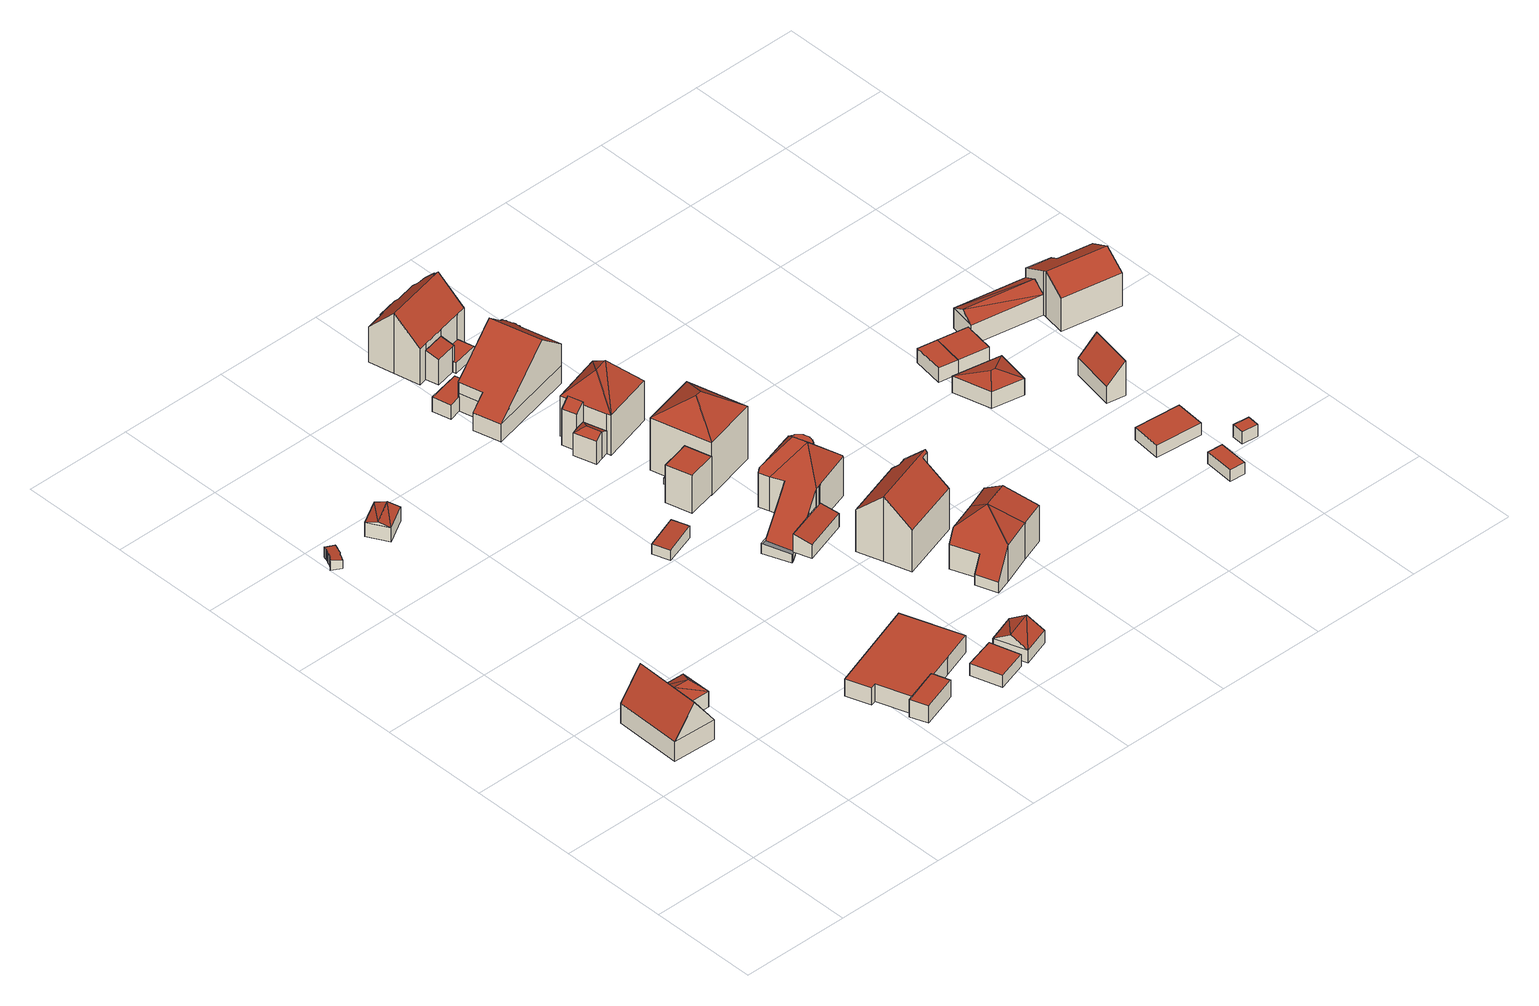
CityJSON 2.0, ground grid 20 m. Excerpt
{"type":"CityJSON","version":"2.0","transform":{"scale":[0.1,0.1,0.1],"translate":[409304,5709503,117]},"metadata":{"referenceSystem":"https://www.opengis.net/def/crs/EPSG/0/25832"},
"CityObjects":{
"building1":{"type":"Building","attributes":{"Gemeindeschluessel":"05978036","Geometrietyp2DReferenz":"3000","function":"31001_1000","roofType":"5000","measuredHeight":9.58},"geometry":[{"type":"MultiSurface","lod":"2","boundaries":[[[0,1,2,3]],[[1,4,5,2]],[[4,6,7,5]],[[6,0,3,7]],[[8,9,4,1]],[[8,6,9]],[[6,8,0]],[[1,0,8]],[[6,4,9]],[[3,2,5,7]]],"semantics":{"surfaces":[{"type":"WallSurface"},{"type":"RoofSurface"},{"type":"GroundSurface"}],"values":[0,0,0,0,1,1,1,0,0,2]}}]},
"building2":{"type":"Building","attributes":{"Gemeindeschluessel":"05978036","Geometrietyp2DReferenz":"3000","function":"31001_2460","roofType":"5000","measuredHeight":4.45},"geometry":[{"type":"MultiSurface","lod":"2","boundaries":[[[10,11,12,13]],[[11,14,15,12]],[[14,16,17,15]],[[16,10,13,17]],[[14,11,18]],[[10,16,19]],[[10,18,11]],[[18,10,19]],[[19,14,18]],[[14,19,16]],[[13,12,15,17]]],"semantics":{"surfaces":[{"type":"WallSurface"},{"type":"RoofSurface"},{"type":"GroundSurface"}],"values":[0,0,0,0,1,0,1,1,1,1,2]}}]},
"building3":{"type":"Building","attributes":{"Gemeindeschluessel":"05978036","Geometrietyp2DReferenz":"3000","function":"31001_1310","roofType":"2100","measuredHeight":2.05},"geometry":[{"type":"MultiSurface","lod":"2","boundaries":[[[20,21,22,23]],[[21,24,25,22]],[[24,26,27,25]],[[26,28,29,27]],[[28,30,31,29]],[[30,32,33,31]],[[32,34,35,33]],[[34,36,37,35]],[[36,38,39,37]],[[38,40,41,39]],[[40,42,43,41]],[[42,44,45,43]],[[44,46,47,45]],[[46,48,49,47]],[[48,50,51,49]],[[50,52,53,51]],[[52,54,55,53]],[[54,56,57,55]],[[56,58,59,57]],[[58,60,61,59]],[[60,62,63,61]],[[62,64,65,63]],[[64,20,23,65]],[[64,62,60,58,56,54,52,50,48,46,44,42,40,38,36,34,32,30,28,26,24,21,20]],[[23,22,25,27,29,31,33,35,37,39,41,43,45,47,49,51,53,55,57,59,61,63,65]]],"semantics":{"surfaces":[{"type":"WallSurface"},{"type":"RoofSurface"},{"type":"GroundSurface"}],"values":[0,0,0,0,0,0,0,0,0,0,0,0,0,0,0,0,0,0,0,0,0,0,0,1,2]}}]},
"building4":{"type":"Building","attributes":{"Gemeindeschluessel":"05978036","Geometrietyp2DReferenz":"3000","function":"31001_1310","roofType":"3100","measuredHeight":3.4},"geometry":[{"type":"MultiSurface","lod":"2","boundaries":[[[66,67,68,69]],[[67,70,71,68]],[[70,72,73,71]],[[72,66,69,73]],[[70,67,74]],[[66,72,75]],[[67,75,74]],[[75,67,66]],[[74,72,70]],[[72,74,75]],[[69,68,71,73]]],"semantics":{"surfaces":[{"type":"WallSurface"},{"type":"RoofSurface"},{"type":"GroundSurface"}],"values":[0,0,0,0,0,0,1,1,1,1,2]}}]},
"building5":{"type":"Building","attributes":{"Gemeindeschluessel":"05978036","Geometrietyp2DReferenz":"3000","function":"31001_2460","roofType":"1000","measuredHeight":3.38},"geometry":[{"type":"MultiSurface","lod":"2","boundaries":[[[76,77,78,79]],[[77,80,81,78]],[[80,82,83,81]],[[82,84,85,83]],[[84,86,87,85]],[[86,76,79,87]],[[86,84,82,80,77,76]],[[79,78,81,83,85,87]]],"semantics":{"surfaces":[{"type":"WallSurface"},{"type":"RoofSurface"},{"type":"GroundSurface"}],"values":[0,0,0,0,0,0,1,2]}}]},
"building6":{"type":"Building","attributes":{"Gemeindeschluessel":"05978036","Geometrietyp2DReferenz":"3000","function":"31001_1000","roofType":"1000","measuredHeight":3.41},"geometry":[{"type":"MultiSurface","lod":"2","boundaries":[[[88,89,90,91]],[[89,92,93,90]],[[92,94,95,93]],[[94,96,97,95]],[[96,98,99,97]],[[98,100,101,99]],[[100,102,103,101]],[[102,104,105,103]],[[104,88,91,105]],[[104,102,100,98,96,94,92,89,88]],[[91,90,93,95,97,99,101,103,105]]],"semantics":{"surfaces":[{"type":"WallSurface"},{"type":"RoofSurface"},{"type":"GroundSurface"}],"values":[0,0,0,0,0,0,0,0,0,1,2]}}]},
"building7":{"type":"Building","attributes":{"Gemeindeschluessel":"05978036","Geometrietyp2DReferenz":"3000","function":"31001_2460","roofType":"1000","measuredHeight":2.46},"geometry":[{"type":"MultiSurface","lod":"2","boundaries":[[[106,107,108,109]],[[107,110,111,108]],[[110,112,113,111]],[[112,106,109,113]],[[112,110,107,106]],[[109,108,111,113]]],"semantics":{"surfaces":[{"type":"WallSurface"},{"type":"RoofSurface"},{"type":"GroundSurface"}],"values":[0,0,0,0,1,2]}}]},
"building8":{"type":"Building","attributes":{"Gemeindeschluessel":"05978036","Geometrietyp2DReferenz":"3000","function":"31001_2460","roofType":"2100","measuredHeight":2.43},"geometry":[{"type":"MultiSurface","lod":"2","boundaries":[[[114,115,116,117]],[[115,118,119,116]],[[118,120,121,119]],[[120,122,123,121]],[[122,114,117,123]],[[122,120,118,115,114]],[[117,116,119,121,123]]],"semantics":{"surfaces":[{"type":"WallSurface"},{"type":"RoofSurface"},{"type":"GroundSurface"}],"values":[0,0,0,0,0,1,2]}}]},
"building9":{"type":"Building","attributes":{"Gemeindeschluessel":"05978036","Geometrietyp2DReferenz":"3000","function":"31001_2460","roofType":"3100","measuredHeight":4.42},"geometry":[{"type":"MultiSurface","lod":"2","boundaries":[[[124,125,126,127]],[[125,128,129,126]],[[128,130,131,129]],[[130,124,127,131]],[[128,125,132]],[[124,130,133]],[[125,133,132]],[[133,125,124]],[[132,130,128]],[[130,132,133]],[[127,126,129,131]]],"semantics":{"surfaces":[{"type":"WallSurface"},{"type":"RoofSurface"},{"type":"GroundSurface"}],"values":[0,0,0,0,0,0,1,1,1,1,2]}}]},
"building10":{"type":"Building","attributes":{"Gemeindeschluessel":"05978036","Geometrietyp2DReferenz":"3000","function":"31001_1000","roofType":"1000","measuredHeight":7.48},"geometry":[{"type":"MultiSurface","lod":"2","boundaries":[[[134,135,136,137]],[[135,138,139,136]],[[138,140,141,139]],[[140,142,143,141]],[[142,134,137,143]],[[142,140,138,135,134]],[[137,136,139,141,143]]],"semantics":{"surfaces":[{"type":"WallSurface"},{"type":"RoofSurface"},{"type":"GroundSurface"}],"values":[0,0,0,0,0,1,2]}}]},
"building11":{"type":"Building","attributes":{"Gemeindeschluessel":"05978036","Geometrietyp2DReferenz":"3000","function":"31001_2460","roofType":"2100","measuredHeight":3.48},"geometry":[{"type":"MultiSurface","lod":"2","boundaries":[[[144,145,146,147]],[[145,148,149,146]],[[148,150,151,149]],[[150,152,153,151]],[[152,144,147,153]],[[152,150,148,145,144]],[[147,146,149,151,153]]],"semantics":{"surfaces":[{"type":"WallSurface"},{"type":"RoofSurface"},{"type":"GroundSurface"}],"values":[0,0,0,0,0,1,2]}}]},
"building12":{"type":"Building","attributes":{"Gemeindeschluessel":"05978036","Geometrietyp2DReferenz":"3000","function":"31001_1000","roofType":"1000","measuredHeight":1.21},"geometry":[{"type":"MultiSurface","lod":"2","boundaries":[[[154,155,156,157]],[[155,158,159,156]],[[158,160,161,159]],[[160,162,163,161]],[[162,154,157,163]],[[162,160,158,155,154]],[[157,156,159,161,163]]],"semantics":{"surfaces":[{"type":"WallSurface"},{"type":"RoofSurface"},{"type":"GroundSurface"}],"values":[0,0,0,0,0,1,2]}}]},
"building13":{"type":"Building","attributes":{"Gemeindeschluessel":"05978036","Geometrietyp2DReferenz":"3000","function":"31001_2460","roofType":"1000","measuredHeight":2.85},"geometry":[{"type":"MultiSurface","lod":"2","boundaries":[[[164,165,166,167]],[[165,168,169,166]],[[168,170,171,169]],[[170,172,173,171]],[[172,174,175,173]],[[174,164,167,175]],[[174,172,170,168,165,164]],[[167,166,169,171,173,175]]],"semantics":{"surfaces":[{"type":"WallSurface"},{"type":"RoofSurface"},{"type":"GroundSurface"}],"values":[0,0,0,0,0,0,1,2]}}]},
"building14":{"type":"Building","attributes":{"Gemeindeschluessel":"05978036","Geometrietyp2DReferenz":"3000","function":"31001_1000"},"children":["building14-1","building14-2"]},
"building14-1":{"type":"BuildingPart","attributes":{"roofType":"1000","measuredHeight":7.45},"parents":["building14"],"geometry":[{"type":"MultiSurface","lod":"2","boundaries":[[[176,177,178,179,180]],[[177,181,182,178]],[[181,183,184,182]],[[183,185,186,184]],[[185,187,188,186]],[[187,189,190,188]],[[191,192,193,189,187,185,183,181,177,176,194,195,196,197,198,199,200,201,202,203,204,205,206,207,208,209]],[[210,211,212,213,214,215,216,217,218,219,220,221,222,223,224,225,179,178,182,184,186,188,190,226,227,228]],[[229,230,209,208]],[[229,211,210,230]],[[231,229,208,207]],[[231,212,211,229]],[[232,231,207,206]],[[232,213,212,231]],[[233,232,206,205]],[[233,214,213,232]],[[234,233,205,204]],[[234,215,214,233]],[[235,234,204,203]],[[235,216,215,234]],[[236,235,203,202]],[[236,217,216,235]],[[217,236,202,201,237,236]],[[237,218,217,236]],[[238,237,201,200]],[[238,219,218,237]],[[239,238,200,199]],[[239,220,219,238]],[[240,239,199,198]],[[240,221,220,239]],[[241,240,198,197]],[[241,222,221,240]],[[242,241,197,196]],[[242,223,222,241]],[[243,242,196,195]],[[243,224,223,242]],[[244,243,195,194]],[[244,225,224,243]],[[180,244,194,176]],[[180,179,225,244]],[[227,226,193,192]],[[226,190,189,193]],[[245,192,191]],[[228,227,192,245]],[[230,245,191,209]],[[230,210,228,245]]],"semantics":{"surfaces":[{"type":"WallSurface"},{"type":"RoofSurface"},{"type":"GroundSurface"},{"type":"ClosureSurface"}],"values":[0,0,0,0,0,0,1,2,0,3,0,3,0,3,0,3,0,3,0,3,0,3,0,3,0,3,0,3,0,3,0,3,0,3,0,3,0,3,0,3,3,3,0,3,0,3]}}]},
"building14-2":{"type":"BuildingPart","attributes":{"roofType":"3200","measuredHeight":12.16},"parents":["building14"],"geometry":[{"type":"MultiSurface","lod":"2","boundaries":[[[246,247,248,249]],[[247,250,251,248]],[[250,252,253,251]],[[252,254,255,253]],[[254,256,257,255]],[[256,258,259,257]],[[258,260,261,259]],[[260,262,263,261]],[[262,264,265,263]],[[264,266,267,265]],[[266,268,269,267]],[[268,270,271,269]],[[270,272,273,271]],[[272,274,275,273]],[[274,276,277,275]],[[276,278,279,277]],[[278,280,281,279]],[[280,180,179,281]],[[282,283,190,189]],[[282,284,285,283]],[[284,286,287,285]],[[286,288,289,287]],[[288,290,291,289]],[[290,292,293,291]],[[292,294,295,293]],[[294,296,297,295]],[[296,298,299,297]],[[298,300,301,299]],[[300,302,303,301]],[[302,304,305,303]],[[304,306,307,305]],[[306,308,309,307]],[[308,310,311,309]],[[310,312,313,311]],[[312,314,315,313]],[[314,316,317,315]],[[316,318,319,317]],[[318,320,321,319]],[[320,322,323,321]],[[322,324,325,323]],[[324,326,325]],[[326,327,328,325]],[[327,329,330,328]],[[329,331,332,330]],[[331,246,249,332]],[[327,326,324,322,320,318,316,333]],[[296,294,292,290,288,334]],[[316,314,312,334,333]],[[312,310,308,306,304,302,300,298,296,334]],[[236,237,238,239,240,241,242,243,244,180,280,278,276,274,272,270,268,266,264,262]],[[288,286,284,282,189,193,334]],[[193,192,245,230,229,231,232,233,234,235,236,262,260,258,256,254,252,250,247,246,331,329,327,333,334]],[[249,248,251,253,255,257,259,261,263,265,267,269,271,273,275,277,279,281,179,225,224,223,222,221,220,219,218,217,216,215,214,213,212,211,210,228,227,226,190,283,285,287,289,291,293,295,297,299,301,303,305,307,309,311,313,315,317,319,321,323,325,328,330,332]],[[244,225,179,180]],[[243,224,225,244]],[[242,223,224,243]],[[241,222,223,242]],[[240,221,222,241]],[[239,220,221,240]],[[219,220,239,238]],[[218,219,238,237]],[[217,218,237,236]],[[216,217,236,235]],[[215,216,235,234]],[[214,215,234,233]],[[213,214,233,232]],[[212,213,232,231]],[[211,212,231,229]],[[210,211,229,230]],[[228,210,230,245]],[[227,228,245,192]],[[226,227,192,193]],[[226,193,189,190]]],"semantics":{"surfaces":[{"type":"WallSurface"},{"type":"RoofSurface"},{"type":"GroundSurface"},{"type":"ClosureSurface"}],"values":[0,0,0,0,0,0,0,0,0,0,0,0,0,0,0,0,0,0,0,0,0,0,0,0,0,0,0,0,0,0,0,0,0,0,0,0,0,0,0,0,0,0,0,0,0,1,1,1,1,1,1,1,2,3,3,3,3,3,3,3,3,3,3,3,3,3,3,3,3,3,3,3,3]}}]},
"building15":{"type":"Building","attributes":{"Gemeindeschluessel":"05978036","Geometrietyp2DReferenz":"3000","function":"31001_1000","roofType":"5000","measuredHeight":12.4},"geometry":[{"type":"MultiSurface","lod":"2","boundaries":[[[335,336,337,173]],[[336,338,339,337]],[[338,340,341,339]],[[340,342,343,341]],[[342,344,345,343]],[[344,346,347,345]],[[346,348,349,347]],[[348,350,351,349]],[[350,352,353,351]],[[352,354,355,353]],[[354,356,357,355]],[[356,358,359,357]],[[358,360,361,359]],[[360,362,363,361]],[[362,364,365,363]],[[364,366,367,365]],[[366,368,369,367]],[[368,370,371,369]],[[370,372,373,371]],[[372,374,375,373]],[[374,376,377,375]],[[376,378,379,377]],[[378,380,381,379]],[[380,382,383,381]],[[382,384,385,383]],[[384,386,387,385]],[[386,388,389,387]],[[388,390,391,389]],[[390,392,393,391]],[[392,394,395,393]],[[394,396,397,395]],[[396,398,399,397]],[[398,400,167,399]],[[400,401,175,167]],[[401,335,173,175]],[[402,403,404,405,406,396,394,407]],[[408,409,410,411,412,413,414,415,416,417,418,419,420,402,407,421,422,423,424,425,426,427,428,429,430,431,432,433,434,435,436]],[[362,436,435,364]],[[360,408,436,362]],[[364,435,434,366]],[[366,434,433,368]],[[368,433,432,370]],[[370,432,431,372]],[[372,431,430,374]],[[374,430,429,376]],[[376,429,428,378]],[[378,428,427,380]],[[380,427,426,382]],[[382,426,425,384]],[[384,425,424,386]],[[386,424,423,388]],[[388,423,422,390]],[[390,422,421,392]],[[392,421,407,394]],[[336,420,419,338]],[[335,403,402,420,336]],[[338,419,418,340]],[[340,418,417,342]],[[342,417,416,344]],[[344,416,415,346]],[[346,415,414,348]],[[348,414,413,350]],[[350,413,412,352]],[[352,412,411,354]],[[354,411,410,356]],[[356,410,409,358]],[[358,409,408,360]],[[396,406,398]],[[398,406,405,400]],[[400,405,404,401]],[[401,404,403,335]],[[173,337,339,341,343,345,347,349,351,353,355,357,359,361,363,365,367,369,371,373,375,377,379,381,383,385,387,389,391,393,395,397,399,167,175]]],"semantics":{"surfaces":[{"type":"WallSurface"},{"type":"RoofSurface"},{"type":"GroundSurface"}],"values":[0,0,0,0,0,0,0,0,0,0,0,0,0,0,0,0,0,0,0,0,0,0,0,0,0,0,0,0,0,0,0,0,0,0,0,1,1,0,0,0,0,0,0,0,0,0,0,0,0,0,0,0,0,0,0,0,0,0,0,0,0,0,0,0,0,0,0,0,0,0,0,2]}}]},
"building16":{"type":"Building","attributes":{"Gemeindeschluessel":"05978036","Geometrietyp2DReferenz":"3000","function":"31001_1000","roofType":"3100","measuredHeight":12.74},"geometry":[{"type":"MultiSurface","lod":"2","boundaries":[[[437,438,439,440]],[[438,441,442,439]],[[441,443,444,442]],[[443,445,446,444]],[[445,447,448,446]],[[447,449,450,448]],[[449,451,452,450]],[[451,453,454,452]],[[453,455,456,454]],[[455,437,440,456]],[[451,449,447,445,443,441]],[[441,438,437,455,453,451]],[[440,439,442,444,446,448,450,452,454,456]]],"semantics":{"surfaces":[{"type":"WallSurface"},{"type":"RoofSurface"},{"type":"GroundSurface"}],"values":[0,0,0,0,0,0,0,0,0,0,1,1,2]}}]},
"building17":{"type":"Building","attributes":{"Gemeindeschluessel":"05978036","Geometrietyp2DReferenz":"3000","function":"31001_1000","roofType":"3200","measuredHeight":14.27},"geometry":[{"type":"MultiSurface","lod":"2","boundaries":[[[457,458,459,460]],[[458,461,462,459]],[[461,463,464,462]],[[463,457,460,464]],[[461,458,465]],[[457,463,466]],[[458,457,466,465]],[[463,461,465,466]],[[460,459,462,464]]],"semantics":{"surfaces":[{"type":"WallSurface"},{"type":"RoofSurface"},{"type":"GroundSurface"}],"values":[0,0,0,0,1,1,1,1,2]}}]},
"building18":{"type":"Building","attributes":{"Gemeindeschluessel":"05978036","Geometrietyp2DReferenz":"3000","function":"31001_1000"},"children":["building18-1","building18-2","building18-3","building18-4"]},
"building18-1":{"type":"BuildingPart","attributes":{"roofType":"2100","measuredHeight":4.95},"parents":["building18"],"geometry":[{"type":"MultiSurface","lod":"2","boundaries":[[[467,468,469,470]],[[471,472,473,474]],[[472,467,470,473]],[[472,471,468,467]],[[470,469,474,473]],[[474,469,468,471]]],"semantics":{"surfaces":[{"type":"WallSurface"},{"type":"RoofSurface"},{"type":"GroundSurface"},{"type":"ClosureSurface"}],"values":[0,0,0,1,2,3]}}]},
"building18-2":{"type":"BuildingPart","attributes":{"roofType":"5000","measuredHeight":5.39},"parents":["building18"],"geometry":[{"type":"MultiSurface","lod":"2","boundaries":[[[475,476,477,478]],[[476,479,480,477]],[[479,481,482,480]],[[483,475,478,484]],[[485,481,479,486]],[[479,476,475,486]],[[475,483,485,486]],[[478,477,480,482,487,484]],[[487,482,481,485]],[[484,487,485,483]]],"semantics":{"surfaces":[{"type":"WallSurface"},{"type":"RoofSurface"},{"type":"GroundSurface"},{"type":"ClosureSurface"}],"values":[0,0,0,0,1,1,1,2,3,3]}}]},
"building18-3":{"type":"BuildingPart","attributes":{"roofType":"2100","measuredHeight":8.54},"parents":["building18"],"geometry":[{"type":"MultiSurface","lod":"2","boundaries":[[[488,489,490,482,481]],[[489,491,492,493,490]],[[494,491,489,488]],[[482,490,493,487]],[[495,492,491,494]],[[493,492,495,485,487]],[[488,481,485,487,485,495,494]],[[481,482,487,485]]],"semantics":{"surfaces":[{"type":"WallSurface"},{"type":"RoofSurface"},{"type":"GroundSurface"},{"type":"ClosureSurface"}],"values":[0,0,1,2,0,3,0,3]}}]},
"building18-4":{"type":"BuildingPart","attributes":{"roofType":"3200","measuredHeight":12.96},"parents":["building18"],"geometry":[{"type":"MultiSurface","lod":"2","boundaries":[[[496,497,471,474,498]],[[499,500,501,469,468]],[[500,502,503,501]],[[502,504,483,484,503]],[[492,505,506,493]],[[505,496,498,506]],[[500,499,497,496,507]],[[505,492,495,504,502,508]],[[496,508,507]],[[508,496,505]],[[502,507,508]],[[507,502,500]],[[498,474,469,501,503,484,487,493,506]],[[468,471,497,499]],[[468,469,474,471]],[[485,483,504,495]],[[487,484,483,485]],[[493,487,485,495,492]]],"semantics":{"surfaces":[{"type":"WallSurface"},{"type":"RoofSurface"},{"type":"GroundSurface"},{"type":"ClosureSurface"}],"values":[0,0,0,0,0,0,1,1,1,1,1,1,2,0,3,0,3,3]}}]},
"building19":{"type":"Building","attributes":{"Gemeindeschluessel":"05978036","Geometrietyp2DReferenz":"3000","function":"31001_1000","roofType":"3200","measuredHeight":11.66},"geometry":[{"type":"MultiSurface","lod":"2","boundaries":[[[509,510,511,512]],[[510,513,514,511]],[[513,515,516,514]],[[515,517,518,516]],[[517,519,520,518]],[[519,521,522,520]],[[521,523,524,522]],[[523,525,526,524]],[[525,527,528,526]],[[527,509,512,528]],[[509,527,529]],[[523,521,519,517,515,513,530]],[[527,525,530,529]],[[525,523,530]],[[510,509,529,530]],[[513,510,530]],[[512,511,514,516,518,520,522,524,526,528]]],"semantics":{"surfaces":[{"type":"WallSurface"},{"type":"RoofSurface"},{"type":"GroundSurface"}],"values":[0,0,0,0,0,0,0,0,0,0,1,1,1,1,1,1,2]}}]},
"building20":{"type":"Building","attributes":{"Gemeindeschluessel":"05978036","Geometrietyp2DReferenz":"3000","function":"31001_1000"},"children":["building20-1","building20-2"]},
"building20-1":{"type":"BuildingPart","attributes":{"roofType":"2100","measuredHeight":5.64},"parents":["building20"],"geometry":[{"type":"MultiSurface","lod":"2","boundaries":[[[531,532,533,534]],[[535,536,537,538]],[[536,539,540,537]],[[539,531,534,540]],[[539,536,535,532,531]],[[534,533,538,537,540]],[[538,533,532,535]]],"semantics":{"surfaces":[{"type":"WallSurface"},{"type":"RoofSurface"},{"type":"GroundSurface"},{"type":"ClosureSurface"}],"values":[0,0,0,0,1,2,3]}}]},
"building20-2":{"type":"BuildingPart","attributes":{"roofType":"3100","measuredHeight":11.87},"parents":["building20"],"geometry":[{"type":"MultiSurface","lod":"2","boundaries":[[[541,542,543,544]],[[542,545,546,543]],[[545,547,548,546]],[[547,549,550,548]],[[549,551,552,550]],[[551,553,554,552]],[[553,555,556,554]],[[555,557,558,556]],[[557,559,560,558]],[[559,561,562,560]],[[561,563,564,562]],[[563,565,538,564]],[[565,535,538]],[[566,533,532]],[[566,567,568,533]],[[567,569,570,568]],[[569,571,572,570]],[[571,573,574,572]],[[573,541,544,574]],[[569,567,566,565,563,561,559]],[[559,557,555,553,551,549,547,545,542,541,573,571,569]],[[544,543,546,548,550,552,554,556,558,560,562,564,538,533,568,570,572,574]],[[566,532,535,565]],[[532,533,538,535]]],"semantics":{"surfaces":[{"type":"WallSurface"},{"type":"RoofSurface"},{"type":"GroundSurface"},{"type":"ClosureSurface"}],"values":[0,0,0,0,0,0,0,0,0,0,0,0,0,0,0,0,0,0,0,1,1,2,0,3]}}]},
"building21":{"type":"Building","attributes":{"Gemeindeschluessel":"05978036","Geometrietyp2DReferenz":"3000","function":"31001_2460","roofType":"1000","measuredHeight":2.17},"geometry":[{"type":"MultiSurface","lod":"2","boundaries":[[[575,576,577,578]],[[576,579,540,577]],[[579,580,537,540]],[[580,581,538,537]],[[581,582,564,538]],[[582,575,578,564]],[[582,581,580,579,576,575]],[[578,577,540,537,538,564]]],"semantics":{"surfaces":[{"type":"WallSurface"},{"type":"RoofSurface"},{"type":"GroundSurface"}],"values":[0,0,0,0,0,0,1,2]}}]},
"building22":{"type":"Building","attributes":{"Gemeindeschluessel":"05978036","Geometrietyp2DReferenz":"3000","function":"31001_2460","roofType":"5000","measuredHeight":4.36},"geometry":[{"type":"MultiSurface","lod":"2","boundaries":[[[583,584,585,586]],[[584,587,588,585]],[[587,589,590,588]],[[589,583,586,590]],[[591,592,589,587]],[[591,587,584]],[[592,591,584,583]],[[592,583,589]],[[586,585,588,590]]],"semantics":{"surfaces":[{"type":"WallSurface"},{"type":"RoofSurface"},{"type":"GroundSurface"}],"values":[0,0,0,0,1,1,1,1,2]}}]},
"building23":{"type":"Building","attributes":{"Gemeindeschluessel":"05978036","Geometrietyp2DReferenz":"3000","function":"31001_2460","roofType":"1000","measuredHeight":2.23},"geometry":[{"type":"MultiSurface","lod":"2","boundaries":[[[593,594,595,596]],[[594,597,598,595]],[[597,599,600,598]],[[599,593,596,600]],[[599,597,594,593]],[[596,595,598,600]]],"semantics":{"surfaces":[{"type":"WallSurface"},{"type":"RoofSurface"},{"type":"GroundSurface"}],"values":[0,0,0,0,1,2]}}]},
"building24":{"type":"Building","attributes":{"Gemeindeschluessel":"05978036","Geometrietyp2DReferenz":"3000","function":"31001_2460","roofType":"1000","measuredHeight":2.86},"geometry":[{"type":"MultiSurface","lod":"2","boundaries":[[[601,602,603,604]],[[602,605,606,603]],[[605,607,608,606]],[[607,601,604,608]],[[607,605,602,601]],[[604,603,606,608]]],"semantics":{"surfaces":[{"type":"WallSurface"},{"type":"RoofSurface"},{"type":"GroundSurface"}],"values":[0,0,0,0,1,2]}}]},
"building25":{"type":"Building","attributes":{"Gemeindeschluessel":"05978036","Geometrietyp2DReferenz":"3000","function":"31001_2460","roofType":"1000","measuredHeight":2.34},"geometry":[{"type":"MultiSurface","lod":"2","boundaries":[[[609,610,611,612]],[[610,613,614,611]],[[613,615,616,614]],[[615,609,612,616]],[[615,613,610,609]],[[612,611,614,616]]],"semantics":{"surfaces":[{"type":"WallSurface"},{"type":"RoofSurface"},{"type":"GroundSurface"}],"values":[0,0,0,0,1,2]}}]},
"building26":{"type":"Building","attributes":{"Gemeindeschluessel":"05978036","Geometrietyp2DReferenz":"3000","function":"31001_2460","roofType":"1000","measuredHeight":2.81},"geometry":[{"type":"MultiSurface","lod":"2","boundaries":[[[617,601,604,618]],[[601,607,608,604]],[[607,619,620,608]],[[619,621,622,620]],[[621,617,618,622]],[[621,619,607,601,617]],[[618,604,608,620,622]]],"semantics":{"surfaces":[{"type":"WallSurface"},{"type":"RoofSurface"},{"type":"GroundSurface"}],"values":[0,0,0,0,0,1,2]}}]},
"building27":{"type":"Building","attributes":{"Gemeindeschluessel":"05978036","Geometrietyp2DReferenz":"3000","function":"31001_9998","roofType":"1000","measuredHeight":2.36},"geometry":[{"type":"MultiSurface","lod":"2","boundaries":[[[623,624,625,626]],[[624,627,628,625]],[[627,629,630,628]],[[629,631,632,630]],[[631,623,626,632]],[[631,629,627,624,623]],[[626,625,628,630,632]]],"semantics":{"surfaces":[{"type":"WallSurface"},{"type":"RoofSurface"},{"type":"GroundSurface"}],"values":[0,0,0,0,0,1,2]}}]},
"building28":{"type":"Building","attributes":{"Gemeindeschluessel":"05978036","Geometrietyp2DReferenz":"3000","function":"51009_1610","roofType":"2100","measuredHeight":6.88},"geometry":[{"type":"MultiSurface","lod":"2","boundaries":[[[633,634,635,636]],[[634,637,638,635]],[[637,639,640,638]],[[639,633,636,640]],[[639,637,634,633]],[[636,635,638,640]]],"semantics":{"surfaces":[{"type":"WallSurface"},{"type":"RoofSurface"},{"type":"GroundSurface"}],"values":[0,0,0,0,1,2]}}]},
"building29":{"type":"Building","attributes":{"Gemeindeschluessel":"05978036","Geometrietyp2DReferenz":"3000","function":"31001_1000"},"children":["building29-1","building29-2"]},
"building29-1":{"type":"BuildingPart","attributes":{"roofType":"3100","measuredHeight":9.02},"parents":["building29"],"geometry":[{"type":"MultiSurface","lod":"2","boundaries":[[[641,642,643,644]],[[642,645,646,643]],[[645,647,648,646]],[[647,649,650,648]],[[649,651,652,650]],[[651,653,654,652]],[[653,655,656,657,654]],[[658,641,644,659,660]],[[653,651,649,647]],[[647,645,642,641,658,655,653]],[[644,643,646,648,650,652,654,657,659]],[[658,660,661,656,655]],[[660,659,657,656]],[[660,656,661]]],"semantics":{"surfaces":[{"type":"WallSurface"},{"type":"RoofSurface"},{"type":"GroundSurface"},{"type":"ClosureSurface"}],"values":[0,0,0,0,0,0,0,0,1,1,2,0,3,3]}}]},
"building29-2":{"type":"BuildingPart","attributes":{"roofType":"3100","measuredHeight":5.37},"parents":["building29"],"geometry":[{"type":"MultiSurface","lod":"2","boundaries":[[[662,660,659,663]],[[656,664,665,657]],[[664,662,663,665]],[[662,664,666]],[[662,661,660]],[[661,662,666]],[[666,656,661]],[[656,666,664]],[[663,659,657,665]],[[657,659,660,656]],[[656,660,661]]],"semantics":{"surfaces":[{"type":"WallSurface"},{"type":"RoofSurface"},{"type":"GroundSurface"},{"type":"ClosureSurface"}],"values":[0,0,0,0,1,1,1,1,2,3,3]}}]}
},
"vertices":[
[127,221,73],[46,224,73],[46,224,34],[127,221,34],[50,348,73],[50,348,34],[131,346,73],[131,346,34],[86,222,130],[90,347,130],
[131,343,64],[175,342,64],[175,342,34],[131,343,34],[174,284,64],[174,284,34],[129,285,64],[129,285,34],[160,313,79],[130,314,79],
[24,946,22],[22,942,22],[22,942,5],[24,946,5],[20,939,22],[20,939,5],[18,935,22],[18,935,5],[18,934,22],[18,934,5],[1,944,25],[1,944,5],[3,946,25],[3,946,5],[5,949,25],[5,949,5],[7,952,25],[7,952,5],[9,955,25],[9,955,5],[10,958,25],[10,958,5],[12,961,25],[12,961,5],[13,964,25],[13,964,5],[14,967,25],[14,967,5],[15,971,25],[15,971,5],[16,973,25],[16,973,5],[34,968,22],[34,968,5],[34,967,22],[34,967,5],[32,963,22],[32,963,5],[31,959,22],[31,959,5],[29,955,22],[29,955,5],[28,951,21],[28,951,5],[27,949,21],[27,949,5],
[92,964,36],[137,990,36],[137,990,8],[92,964,8],[158,953,36],[158,953,8],[113,927,36],[113,927,8],[147,972,42],[103,945,42],
[384,16,78],[373,47,78],[373,47,44],[384,16,44],[382,50,78],[382,50,44],[440,70,78],[440,70,44],[442,66,78],[442,66,44],[451,38,78],[451,38,44],
[442,66,77],[440,70,77],[440,70,43],[442,66,43],[382,50,77],[382,50,43],[361,111,77],[361,111,43],[351,108,77],[351,108,43],[336,152,77],[336,152,43],[504,210,77],[504,210,43],[542,101,77],[542,101,43],[486,81,77],[486,81,43],
[580,17,68],[525,0,68],[525,0,44],[580,17,44],[508,56,68],[508,56,44],[564,72,68],[564,72,44],
[377,584,48],[367,615,48],[367,615,28],[377,584,28],[425,634,52],[425,634,28],[433,610,52],[433,610,28],[435,603,52],[435,603,28],
[572,72,71],[623,90,71],[623,90,46],[572,72,46],[643,32,71],[643,32,46],[592,14,71],[592,14,46],[633,61,90],[582,43,90],
[480,645,101],[468,692,101],[468,692,26],[480,645,26],[504,701,101],[504,701,26],[521,705,101],[521,705,26],[533,658,101],[533,658,26],
[535,436,58],[525,468,66],[525,468,31],[535,436,31],[594,490,66],[594,490,31],[607,494,66],[607,494,31],[617,463,58],[617,463,31],
[504,701,37],[497,727,37],[497,727,25],[504,701,25],[505,729,37],[505,729,25],[515,731,37],[515,731,25],[521,705,37],[521,705,25],
[399,1079,41],[377,1073,41],[377,1073,13],[399,1079,13],[369,1107,41],[369,1107,13],[429,1121,41],[429,1121,13],[437,1090,41],[437,1090,13],[399,1081,41],[399,1081,13],
[672,580,102],[671,579,102],[671,579,27],[672,580,27],[672,580,93],[670,577,102],[670,577,27],[669,575,102],[669,575,27],[668,574,102],[668,574,27],[666,572,102],[666,572,27],[665,571,102],[665,571,27],[655,610,102],[653,610,102],[660,588,102],[672,582,102],[673,584,102],[673,586,102],[673,588,102],[673,591,102],[672,593,102],[671,596,102],[670,599,102],[669,600,102],[668,601,102],[666,603,102],[664,605,102],[663,606,102],[661,608,102],[659,608,102],[657,609,102],[657,609,27],[659,608,27],[661,608,27],[663,606,27],[664,605,27],[666,603,27],[668,601,27],[669,600,27],[670,599,27],[671,596,27],[672,593,27],[673,591,27],[673,588,27],[673,586,27],[673,584,27],[672,582,27],[660,588,27],[653,610,27],[655,610,27],[659,608,97],[657,609,99],[661,608,96],[663,606,95],[664,605,93],[666,603,92],[668,601,91],[669,600,91],[670,599,90],[671,596,90],[672,593,90],[673,591,90],[673,588,90],[673,586,91],[673,584,91],[672,582,92],[655,610,101],
[657,612,98],[659,611,96],[659,611,27],[657,612,27],[661,611,95],[661,611,27],[663,610,93],[663,610,27],[664,608,92],[664,608,27],[666,607,91],[666,607,27],[668,605,90],[668,605,27],[669,603,89],[669,603,27],[670,602,89],[670,602,27],[671,601,89],[671,601,27],[672,598,88],[672,598,27],[673,595,88],[673,595,27],[673,593,88],[673,593,27],[674,591,89],[674,591,27],[674,588,90],[674,588,27],[673,585,91],[673,585,27],[673,583,92],[673,583,27],[672,581,93],[672,581,27],[663,570,104],[663,570,27],[661,568,107],[661,568,27],[660,568,108],[660,568,27],[676,518,106],[676,518,27],[676,516,104],[676,516,27],[607,494,102],[607,494,27],[604,493,102],[604,493,27],[596,490,102],[596,490,27],[594,490,99],[594,490,27],[574,484,74],[574,484,27],[525,468,12],[525,468,27],[523,468,10],[523,468,27],[506,519,8],[506,519,27],[559,536,74],[559,536,27],[577,542,97],[577,542,27],[569,567,95],[569,567,27],[563,586,95],[563,586,27],[567,588,101],[567,588,27],[568,588,101],[568,588,27],[645,613,98],[645,613,27],[649,613,99],[649,613,27],[652,613,100],[652,613,27],[652,613,101],[653,613,101],[653,613,27],[654,613,100],[654,613,27],[655,613,100],[655,613,27],[616,565,149],[624,540,149],
[437,1090,48],[518,1109,48],[518,1109,13],[518,1110,48],[518,1110,13],[519,1112,48],[519,1112,13],[520,1114,48],[520,1114,13],[522,1115,48],[522,1115,13],[523,1116,48],[523,1116,13],[524,1117,48],[524,1117,13],[526,1118,48],[526,1118,13],[527,1119,48],[527,1119,13],[529,1119,48],[529,1119,13],[531,1119,48],[531,1119,13],[534,1119,48],[534,1119,13],[536,1119,48],[536,1119,13],[538,1118,48],[538,1118,13],[541,1117,48],[541,1117,13],[542,1115,48],[542,1115,13],[544,1113,48],[544,1113,13],[545,1112,48],[545,1112,13],[546,1110,48],[546,1110,13],[546,1108,48],[546,1108,13],[546,1107,48],[546,1107,13],[546,1105,48],[546,1105,13],[546,1103,48],[546,1103,13],[546,1101,48],[546,1101,13],[545,1099,48],[545,1099,13],[544,1097,48],[544,1097,13],[542,1095,48],[542,1095,13],[541,1094,48],[541,1094,13],[558,1020,48],[558,1020,13],[395,981,48],[395,981,13],[383,1031,48],[383,1031,13],[409,1037,48],[409,1037,13],[399,1079,48],[399,1081,48],[483,1101,137],[437,1090,100],[399,1081,70],[399,1079,70],[409,1037,70],[506,1007,137],[536,1119,91],[534,1119,92],[531,1119,94],[529,1119,96],[527,1119,98],[526,1118,99],[524,1117,101],[523,1116,102],[522,1115,103],[520,1114,104],[519,1112,106],[518,1110,107],[518,1109,107],[558,1020,92],[541,1094,92],[542,1095,91],[544,1097,89],[545,1099,87],[546,1101,86],[546,1103,85],[546,1105,85],[546,1107,85],[546,1108,85],[546,1110,85],[545,1112,85],[544,1113,85],[542,1115,86],[541,1117,87],[538,1118,89],
[742,350,105],[631,315,105],[631,315,23],[742,350,23],[617,363,151],[617,363,23],[602,410,105],[602,410,23],[712,445,105],[712,445,23],[716,433,117],[716,433,23],[730,437,117],[730,437,23],[741,402,151],[741,402,23],[742,399,147],[742,399,23],[728,394,147],[728,394,23],
[506,766,128],[606,791,128],[606,791,24],[506,766,24],[633,683,128],[633,683,24],[533,658,128],[533,658,24],[573,725,167],[562,723,167],
[597,876,64],[583,871,68],[583,871,19],[597,876,19],[573,905,68],[588,909,64],[588,909,19],[573,905,19],
[474,841,73],[460,837,64],[460,837,19],[474,841,19],[448,877,64],[448,877,19],[460,881,64],[460,881,19],[489,845,64],[489,845,19],[477,885,64],[467,867,73],[477,885,19],
[460,881,91],[453,907,91],[453,907,19],[470,912,104],[470,912,98],[470,912,19],[477,885,104],[477,885,98],
[560,952,98],[573,905,98],[560,952,19],[583,871,98],[585,863,98],[585,863,19],[491,837,98],[491,837,19],[489,845,98],[466,925,98],[466,925,19],[534,896,148],[508,889,148],
[805,216,116],[761,200,116],[761,200,44],[805,216,44],[705,179,116],[705,179,44],[676,169,65],[676,169,44],[662,208,65],[662,208,44],[678,214,93],[678,214,44],[660,263,93],[660,263,44],[673,268,116],[673,268,44],[729,288,115],[729,288,44],[772,304,116],[772,304,44],[761,251,160],[714,234,160],
[424,1151,57],[419,1175,64],[419,1175,7],[424,1151,7],[460,1184,64],[465,1160,57],[465,1160,7],[460,1184,7],[461,1159,57],[461,1159,7],
[423,1274,77],[422,1279,71],[422,1279,7],[423,1274,7],[461,1288,71],[461,1288,7],[463,1282,77],[463,1282,7],[501,1291,77],[501,1291,7],[503,1281,87],[503,1281,7],[514,1277,94],[514,1277,7],[517,1260,111],[517,1260,7],[509,1252,118],[509,1252,7],[511,1244,126],[511,1244,7],[521,1197,77],[521,1197,7],[503,1193,77],[503,1193,7],[460,1184,77],[419,1175,77],[404,1171,77],[404,1171,7],[394,1218,126],[394,1218,7],[384,1265,77],[384,1265,7],[398,1268,77],[398,1268,7],
[510,1163,28],[463,1153,28],[463,1153,7],[510,1163,7],[461,1159,28],[465,1160,28],[460,1184,28],[503,1193,28],
[965,580,62],[1054,564,62],[1054,564,29],[965,580,29],[1042,500,62],[1042,500,29],[983,511,62],[983,511,29],[1016,538,73],[1009,539,73],
[1150,174,66],[1146,119,66],[1146,119,43],[1150,174,43],[1117,121,66],[1117,121,43],[1122,176,66],[1122,176,43],
[1003,607,56],[968,613,56],[968,613,28],[1003,607,28],[977,670,56],[977,670,28],[1013,664,56],[1013,664,28],
[1081,295,66],[1167,288,66],[1167,288,42],[1081,295,42],[1162,233,66],[1162,233,42],[1076,241,66],[1076,241,42],
[1059,597,56],[1059,597,28],[1069,654,56],[1069,654,28],[1067,645,56],[1067,645,28],
[1221,170,68],[1191,173,68],[1191,173,44],[1221,170,44],[1193,195,68],[1193,195,44],[1223,192,68],[1223,192,44],[1222,181,68],[1222,181,44],
[1147,386,106],[1113,392,70],[1113,392,37],[1147,386,37],[1128,472,70],[1128,472,37],[1162,466,106],[1162,466,37],
[1253,664,83],[1251,649,91],[1251,649,25],[1253,664,25],[1315,638,91],[1315,638,25],[1307,597,116],[1307,597,25],[1300,556,91],[1300,556,25],[1190,575,91],[1190,575,25],[1197,616,116],[1197,616,25],[1198,623,112],[1198,623,65],[1198,623,25],[1207,672,83],[1207,672,25],[1207,672,65],[1202,647,79],
[1076,694,65],[1076,694,25],[1067,645,65],[1067,645,25],[1072,670,79]
]}
